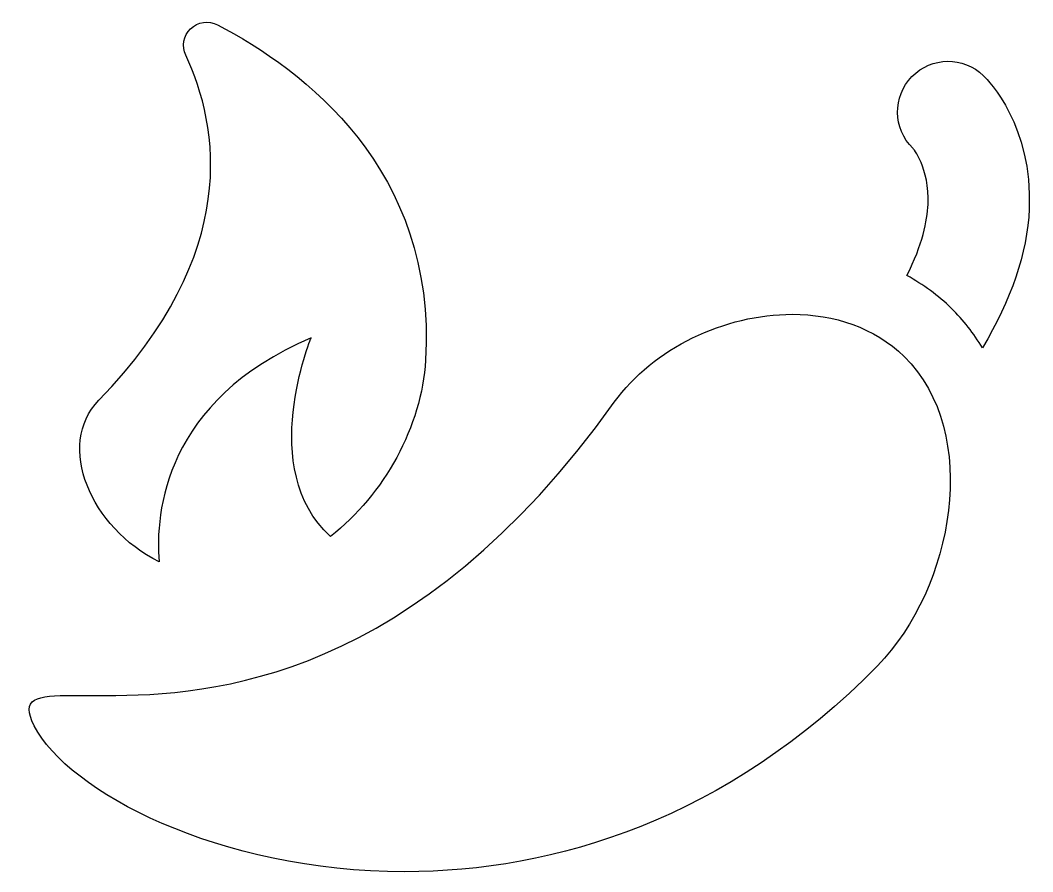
# Model space of a CAD drawing. Header units: centimetres. Extents: x -6.7 to 6.6, y -5.5 to 5.7.
import ezdxf

# ---------------------------------------------------------------- set-up
doc = ezdxf.new("R2010")
doc.units = ezdxf.units.CM
doc.header["$MEASUREMENT"] = 0
doc.layers.add('Layer 1', color=7, linetype='Continuous')

msp = doc.modelspace()

# ---------------------------------------------------------------- linework, layer by layer
at = {"layer": 'Layer 1'}
for points in [[(-4.88476, -1.42026), (-4.93463, -0.77394), (-4.81406, 0.69231), (-2.88758, 1.51794), (-2.88758, 1.51794), (-2.88758, 1.51794), (-3.60278, -0.21183), (-2.63408, -1.08699), (-2.63408, -1.08699), (-1.93127, -0.53848), (-1.43689, 0.3574), (-1.38617, 1.22383), (-1.38617, 1.22383), (-1.24041, 3.72308), (-2.98534, 5.03846), (-4.1182, 5.62454), (-4.1182, 5.62454), (-4.23409, 5.68468), (-4.37556, 5.66436), (-4.46938, 5.5735), (-4.46938, 5.5735), (-4.56368, 5.48309), (-4.58921, 5.34255), (-4.53383, 5.22444), (-4.53383, 5.22444), (-4.09613, 4.2953), (-3.80157, 2.63306), (-5.67403, 0.69832), (-5.67403, 0.69832), (-6.24573, 0.10798), (-5.7799, -0.97803), (-4.88476, -1.42026)], [(5.93593, 4.95758), (5.67299, 5.21364), (5.25254, 5.20846), (4.99645, 4.94546), (4.99645, 4.94546), (4.74039, 4.68249), (4.7456, 4.26204), (5.00857, 4.00598), (5.00857, 4.00598), (5.01071, 4.00381), (5.22833, 3.75121), (5.20756, 3.26806), (5.20756, 3.26806), (5.19838, 3.05467), (5.13488, 2.74024), (4.93126, 2.33419), (4.93126, 2.33419), (5.14409, 2.21608), (5.34126, 2.07418), (5.51427, 1.90467), (5.51427, 1.90467), (5.67082, 1.75119), (5.80576, 1.57659), (5.92154, 1.38709), (5.92154, 1.38709), (6.2978, 2.01299), (6.50987, 2.62288), (6.53506, 3.21139), (6.53506, 3.21139), (6.58172, 4.29577), (6.00213, 4.89312), (5.93593, 4.95758)], [(3.42461, 1.82637), (2.54093, 1.82637), (1.60229, 1.38518), (1.09014, 0.67149), (1.09014, 0.67149), (-1.53376, -2.98831), (-4.18867, -3.17603), (-5.5849, -3.17603), (-5.5849, -3.17603), (-5.74455, -3.17603), (-5.88772, -3.17344), (-6.01228, -3.17344), (-6.01228, -3.17344), (-6.49803, -3.17344), (-6.70565, -3.21061), (-6.52181, -3.57354), (-6.52181, -3.57354), (-6.08628, -4.43428), (-4.09955, -5.48796), (-1.65917, -5.48796), (-1.65917, -5.48796), (0.30634, -5.48796), (2.56596, -4.80412), (4.54489, -2.785), (4.54489, -2.785), (5.54316, -1.76678), (5.91173, 0.2744), (4.89393, 1.27231), (4.89393, 1.27231), (4.50289, 1.6555), (3.97433, 1.82637), (3.42461, 1.82637)]]:
    msp.add_open_spline(points, degree=3, knots=[0, 0, 0, 0, 0.11111111, 0.11111111, 0.11111111, 0.11111111, 0.22222222, 0.22222222, 0.22222222, 0.22222222, 0.33333333, 0.33333333, 0.33333333, 0.33333333, 0.44444444, 0.44444444, 0.44444444, 0.44444444, 0.55555556, 0.55555556, 0.55555556, 0.55555556, 0.66666667, 0.66666667, 0.66666667, 0.66666667, 0.77777778, 0.77777778, 0.77777778, 0.77777778, 1, 1, 1, 1], dxfattribs=at)

doc.saveas('drawing.dxf')
